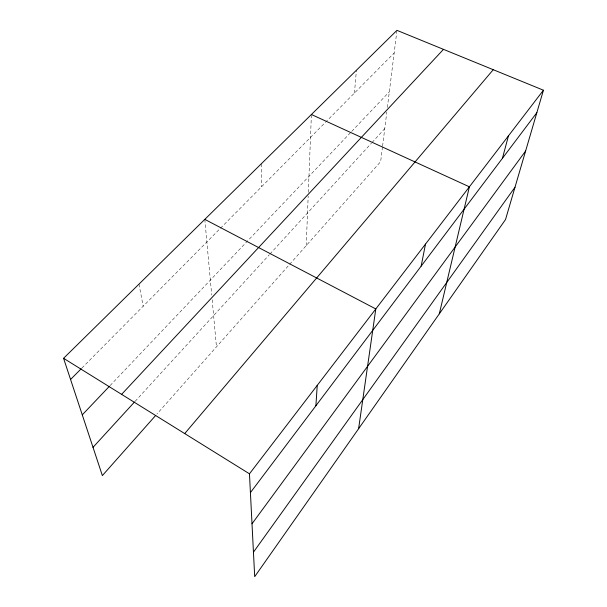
<?xml version="1.0" encoding="UTF-8"?>
<svg xmlns="http://www.w3.org/2000/svg" width="607" height="607" viewBox="0 0 607 607"><rect width="100%" height="100%" fill="white"/><g stroke="black" fill="none" stroke-linecap="round" stroke-linejoin="round"><path stroke-width="0.46" stroke-dasharray="3.04 2.28" d="M306.224 245.607L308.181 196.099M308.326 192.343L311.368 115.429M354.45 93.046L356.408 70.245M382.478 146.962L380.657 161.629L156.963 413.997M382.592 146.044L386.818 112.06M387.387 107.462L396.849 31.253M135.149 401.303L269.326 254.735M269.963 254.037L371.423 143.199M372.061 142.508L384.755 128.631M110.125 385.551L351.096 132.038M351.741 131.355L389.33 91.809M81.899 368.047L394.155 52.976M138.965 284.137L143.191 306.201M204.802 219.37L211.722 295.048M212.154 299.721L216.464 346.87M261.192 163.905L261.602 186.721"/><path stroke-width="0.91" d="M315.89 405.764L317.241 385.369M358.608 428.717L375.801 308.948L204.802 219.37M421.159 266.116L425.499 244.105M439.301 313.834L469.393 186.819L311.406 114.511M502.429 158.313L508.454 135.854M543.432 90.208L505.525 219.552L254.697 576.65L249.462 473.817L543.432 90.208L396.963 30.35L63.568 358.305L102.363 475.592L155.703 415.416M253.453 552.165L514.994 187.229M252.004 523.795L525.609 151.014M250.418 492.618L536.854 112.644M184.71 433.58L493.248 69.699M93.015 447.336L134.511 402.001M121.605 394.368L443.482 49.364M82.271 414.854L109.48 386.234M70.571 379.474L81.232 368.722M63.568 358.305L249.462 473.817"/></g></svg>
